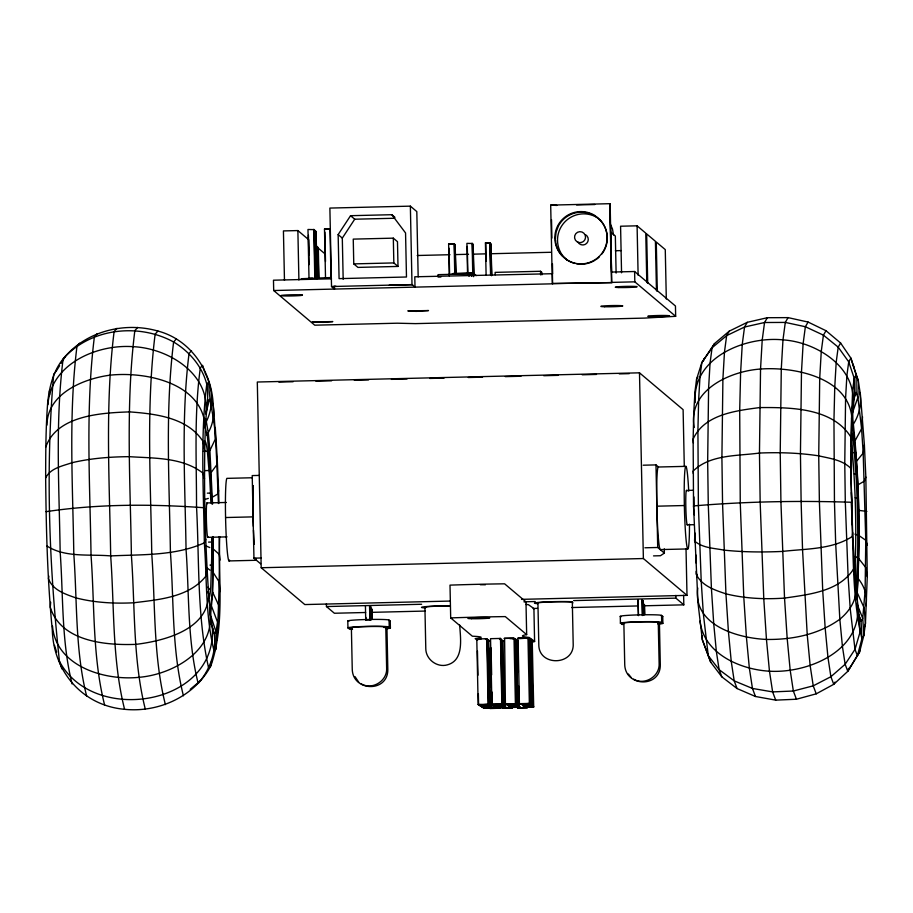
<?xml version="1.0" encoding="UTF-8"?>
<svg xmlns="http://www.w3.org/2000/svg" width="913" height="913" viewBox="0 0 913 913"><rect width="100%" height="100%" fill="white"/><g stroke="black" fill="none" stroke-linecap="round" stroke-linejoin="round"><path stroke-width="1.37" d="M219.713 536.616C218.139 579.47 225.066 624.366 210.926 665.668C194.674 696.516 158.634 712.802 124.579 709.31C82.501 705.578 53.479 671.648 52.303 630.05C47.373 579.504 46.152 528.673 45.65 477.91C45.707 452.62 45.753 427.284 47.738 402.051C49.496 386.633 53.171 371.26 63.111 358.935C85.388 331.293 124.316 321.422 157.915 331.042C190.908 339.773 211.679 371.408 213.186 404.413C216.05 437.361 217.043 470.457 218.435 503.52M851.35 473.402L851.989 423.153L854.385 395.329L854.226 378.279L848.713 361.845L838.202 347.134L823.423 335.162L805.369 326.728L785.294 322.415L764.546 322.517L744.54 327.025L726.645 335.63L712.083 347.75L701.846 362.564L696.619 379.055L694.987 391.403L693.8 411.889L693.138 439.085L693.538 505.928L697.966 602.717L702.325 639.739L710.702 662.176L721.818 676.841L737.076 688.55L755.462 696.493L775.708 700.134L796.433 699.232L816.222 693.834L833.74 684.316L847.789 671.329L859.578 652.019L863.858 635.345L865.456 623.282L867.259 576.696L865.855 477.1L864.383 444.848L860.457 394.918L858.277 380.641L850.882 358.113L840.599 343.014L826.003 330.723L808.096 322.061L788.079 317.621L767.342 317.713L747.279 322.323L729.259 331.145L714.525 343.573L701.846 362.564L700.009 376.453L698.662 399.472L697.92 430.057L698.377 505.209L701.241 581.775L703.364 614.027L708.26 655.648L719.124 669.674L734.2 680.858L752.449 688.436L772.626 691.906L793.351 691.015L813.232 685.834L830.887 676.716L845.141 664.265L855.002 649.36L859.795 632.983L859.213 616.275L855.527 584.902L852.639 532.61L850.733 468.278L850.813 436.939L852.628 390.353L854.226 378.279L856.154 374.969L850.882 358.113L848.713 361.845L846.899 375.471L845.586 398.057L844.765 463.439L845.301 501.785L848.12 576.879L850.197 608.526L855.002 649.36L857.398 655.762L861.929 638.666L863.858 635.345L862.728 618.329L865.125 590.506L865.764 540.256L863.184 453.076L861.587 428.756L857.9 397.372L858.277 380.641L856.154 374.969L856.052 392.453L853.107 401.56M852.365 414.89C859.247 476.05 861.005 538.168 856.622 599.567M689.475 524.188L689.452 530.111A41.359 2.454 88.6 0 1 685.914 537.905A41.359 2.454 88.6 0 1 684.59 474.646A41.359 2.454 88.6 0 1 688.585 488.82L688.699 491.16M191.525 350.66L189.048 353.468C180.957 418.382 185.088 484.187 186.047 549.432C189.311 593.986 187.233 639.853 198.178 683.392C210.024 669.743 216.415 651.996 214.304 633.896C209.91 621.125 210.275 607.316 208.632 594.043C204.969 538.853 203.553 483.479 205.311 428.186C205.642 413.418 209.305 398.947 206.772 384.179C202.035 366.09 189.425 351.539 173.618 341.987C138.377 322.7 90.147 328.178 63.111 358.935C55.145 422.879 59.208 487.713 60.155 551.977C63.362 595.881 61.319 641.063 72.104 683.951M212.558 504.09L209.899 450.497L215.285 439.187C215.217 419.706 208.678 401.252 208.769 381.896L206.772 384.179C200.221 436.745 203.565 490.041 204.341 542.858C206.977 578.956 205.299 616.092 214.167 651.346L216.176 649.075L216.05 631.91L210.561 615.362L212.74 592.377L213.254 536.935M852.32 524.918L851.395 492.541M212.603 536.559C212.147 561.94 214.338 587.938 209.625 612.954M694.245 427.467C687.375 390.399 729.841 371.112 760.54 369.035C795.463 366.41 853.358 378.393 851.989 423.153M212.398 627.882C216.643 706.183 92.795 724.979 59.436 661.274C49.222 566.208 45.388 469.533 53.696 374.216L55.168 372.55M696.163 571.298L696.083 574.026C701.526 585.747 714.559 590.049 725.938 593.838C745.088 598.586 764.9 599.453 784.529 598.106C808.815 594.466 839.412 591.578 853.701 568.788L853.929 560.582M215.297 427.683L217.134 457.002L216.895 464.706L211.28 472.329M52.498 626.078C55.819 666.216 104.596 680.961 139.061 677.309C172.466 674.559 216.027 650.581 209.613 611.744M555.355 238.932L556.074 232.187L558.505 225.842A26.032 25.941 -49.8 0 1 595.493 216.37A26.032 25.941 -49.8 0 1 601.918 253.974M854.716 577.039C856.816 532.199 855.766 487.108 851.441 442.428M857.056 597.775C859.932 537.985 860.069 477.339 851.567 418.04M862.534 416.819L861.587 428.756L855.31 440.34M50.683 602.192L50.249 607.316C61.137 641.634 105.657 645.525 136.083 644.35C164.408 640.846 208.552 629.605 208.632 594.043L207.65 591.578M694.873 532.93L694.576 541.021C702.554 548.097 713.989 548.12 723.929 550.117C743.353 552.182 762.903 552.297 782.395 551.429C805.723 548.667 831.846 549.706 852.228 536.536L852.639 532.61M217.134 457.002L218.595 490.384L218.161 493.773L212.364 497.197M860.114 647.933L859.578 652.019L847.789 671.329L845.141 664.265L842.425 646.495L839.834 619.231L835.703 544.171L834.448 501.488L833.957 420.174L834.756 387.078L836.205 362.164L838.202 347.134L840.599 343.014M864.383 444.848L863.184 453.076L856.679 461.088M211.679 660.59L210.926 665.668L208.666 668.236C196.854 615.522 199.422 560.456 196.523 506.715C196.569 460.472 194.001 413.806 200.346 367.859L202.606 365.303L204.66 371.762M48.846 576.092L48.446 578.671C52.646 590.14 65.234 594.123 75.722 597.832C94.564 602.706 114.091 603.733 133.469 602.797C158.565 599.67 188.82 597.479 205.802 576.251L207.023 568.514M206.863 405.189L207.525 402.61M205.71 413.715C210.823 373.828 167.787 347.887 132.442 346.643C96.424 344.235 50.455 364.241 47.955 404.664M205.745 413.772L209.602 399.335L207.856 401.321M863.972 628.783L865.456 623.282L864.12 607.864L857.467 593.188M865.832 605.787C868.206 594.614 862.968 582.232 854.454 574.825M853.176 399.129L856.052 392.453L857.9 397.372L852.16 413.566M703.227 361.354L704.06 358.752M217.02 640.298C218.686 606.072 219.919 571.207 219.154 536.707M852.16 408.294C859.761 369.126 817.603 342.078 782.977 339.876C745.225 335.995 691.598 357.599 695.25 402.644M865.855 477.1L864.474 481.048L857.775 484.974M45.81 447.039C56.8 415.347 101.446 412.847 129.646 411.889C155.735 413.851 187.644 417.561 203.108 441.527L204.672 451.239M205.745 539.457L204.341 542.858C175.307 556.017 141.914 554.408 110.678 555.914C89.759 554.02 65.371 557.889 47.02 546.054M714.525 343.573L712.083 347.75L710.063 363.009L708.591 388.299L707.666 461.499L708.271 504.433L711.421 588.531L713.749 623.956L716.374 651.631L719.124 669.674L721.818 676.841M697.943 376.795L696.619 379.055L696.665 383.312M729.259 331.145L726.645 335.63L724.477 351.996L722.902 379.112L721.909 457.618L722.56 503.656L725.938 593.838L728.437 631.83L731.256 661.514L734.2 680.858L737.076 688.55M747.279 322.323L744.54 327.025L742.269 344.144L740.614 372.538L739.701 410.257L740.26 502.926L743.798 597.342L746.412 637.114L749.356 668.19L752.449 688.436L755.462 696.493M767.342 317.713L764.546 322.517L762.218 340.013L760.54 369.035L759.468 453.042L760.164 502.298L763.782 598.791L766.452 639.442L769.465 671.203L772.626 691.906L775.708 700.134M788.079 317.621L785.294 322.415L782.977 339.876L781.288 368.829L780.227 452.654L780.923 501.819L784.529 598.106L787.2 638.666L790.202 670.359L793.351 691.015L796.433 699.232M808.096 322.061L805.369 326.728L803.12 343.745L801.477 371.945L800.439 453.613L801.123 501.511L802.55 549.843L807.229 634.832L810.162 665.714L813.232 685.834L816.222 693.834M826.003 330.723L823.423 335.162L821.278 351.345L819.714 378.176L818.733 455.849L819.372 501.397L822.716 590.62L825.181 628.201L827.977 657.565L830.887 676.716L833.74 684.316L835.03 682.102M55.898 371.705L59.607 365.725M61.091 363.34L65.542 356.161M391.825 214.703L405.555 232.963L406.479 277.004L339.077 278.636L338.152 234.584L350.558 215.696L391.825 214.703L394.952 217.34M343.174 279.298L342.307 238.099L354.712 219.211L394.564 218.253M205.151 423.815C214.03 408.271 213.277 388.767 205.071 373.063M45.65 477.91C50.523 468.038 62.541 466.029 71.979 462.72C90.798 458.315 110.131 456.797 129.418 456.671C154.114 458.349 182.44 457.151 202.948 473.128L204.535 478.743M206.646 435.341C212.957 425.778 215.605 412.961 212.17 401.903M851.943 426.28C858.825 416.762 862.317 403.877 859.601 392.316M79.614 343.197L76.989 346.175C68.407 415.05 72.789 484.871 73.805 554.088C77.263 601.37 75.06 650.033 86.678 696.231M97.143 333.69L94.381 336.829C85.365 409.252 89.965 482.657 91.038 555.435C94.678 605.148 92.361 656.31 104.573 704.882M50.694 389.52L49.382 391.004L49.633 394.964M116.955 328.303L114.114 331.533C104.858 405.863 109.583 481.208 110.678 555.914C114.41 606.94 112.037 659.448 124.579 709.31M137.68 327.402L134.839 330.632C125.56 405.121 130.285 480.626 131.392 555.492C135.135 606.631 132.762 659.254 145.315 709.218M157.915 331.042L155.13 334.192C146.057 407.084 150.691 480.957 151.763 554.202C155.427 604.235 153.099 655.728 165.39 704.608M176.277 338.974L173.618 341.987C164.956 411.603 169.373 482.178 170.411 552.137C173.904 599.921 171.678 649.109 183.422 695.797M848.2 669.024L850.186 667.209M190.246 689.304L200.655 680.584M499.719 706.685L494.447 706.548L503.383 705.76L502.013 640.218L500.769 640.435M453.133 273.455L472.968 272.827L476.255 275.6M485.499 639.191L487.177 639.328L488.546 704.882L478.161 704.528L476.791 638.974L486.743 638.735L488.113 704.288L483.445 704.665M477.214 639.568L480.615 639.237M486.743 638.735L485.499 638.952M487.177 639.328L485.933 639.545M486.994 640.116L488.238 639.91L489.608 705.452L480.672 706.274L485.944 706.4M500.027 638.952L500.849 639.066L502.218 704.608L491.913 704.231L490.543 638.678L500.495 638.438L501.865 703.991L497.197 704.368M491.091 690.924L491.422 706.594L481.471 706.833L490.623 706.034L488.74 640.629M500.495 638.438L499.251 638.655M500.849 639.066L499.605 639.271M498.293 705.566L502.972 705.19L501.089 639.785M501.351 640.618L503.017 640.766L504.398 706.308L495.497 707.153L505.448 706.913L504.592 638.278L514.03 638.176L515.4 703.729L505.448 703.969L515.4 703.729M503.017 640.766L501.773 640.983M513.939 638.244L504.079 638.415M513.916 638.986L515.16 638.769L516.53 704.322L506.578 704.562L516.53 704.322M513.197 705.84L507.925 705.715L517.306 704.904L515.936 639.351L514.692 639.568M524.678 703.809L519.406 703.672L518.036 638.119L527.988 637.879L529.357 703.432L520.752 704.254L522.419 704.402L530.704 704.014L529.335 638.472L525.352 638.313M514.418 706.4L509.134 706.263L517.876 705.475L516.507 639.922L515.252 640.139M527.988 637.879L525.762 638.164M529.346 639.26L530.59 639.043L531.959 704.596L527.28 704.973M530.795 639.762L532.678 705.167L528.011 705.544M527.714 705.612L523.035 705.989L533.603 706.342L523.651 706.582L532.987 705.749L531.104 640.344M533.694 706.982L523.742 707.221L533.694 706.982L532.233 640.8L530.989 641.006M478.161 704.528L488.113 704.288M478.355 693.72L478.595 705.121L483.274 704.745M488.546 704.882L479.656 705.692L484.929 705.829M491.913 704.231L501.865 703.991M492.004 692.02L492.267 704.847L496.946 704.471M502.218 704.608L493.02 705.429L503.383 705.76M519.406 703.672L529.357 703.432M518.675 686.074L519.086 706.023L509.762 706.89L519.714 706.651L514.43 706.514M664.287 548.827L664.367 553.107L660.407 555.732L653.525 555.891M46.061 511.679C97.794 503.908 151.193 503.953 203.371 507.685L204.9 508.838M204.295 499.605L208.324 498.395M519.474 638.644L524.051 638.335M531.811 641.577L530.647 641.291M525.226 601.987L525.979 601.861L526.664 634.638L525.911 634.763A72.492 3.789 -1.2 0 0 529.095 637.434L534.596 641.337A27.356 1.427 -1.2 0 1 531.765 642.124M488.797 641.257L490.053 641.04L489.231 640.937M552.331 283.566L612.03 282.596L552.331 283.566L550.687 205.117L609.838 203.69L611.562 272.063L634.603 271.515L675.449 306.003L675.666 316.32L644.258 318.112L415.369 323.624L397.223 323.202L314.745 325.188L273.695 290.528L273.478 280.2L331.476 278.807M333.804 286.317L335.916 286.248M524.587 638.221L518.036 638.119M498.121 705.623L493.454 706L498.715 706.137M527.406 705.041L522.727 705.407L532.987 705.749M418.177 276.879L416.807 211.588L410.359 206.144L329.878 208.073L331.522 286.534L334.523 289.056L334.466 286.477M556.862 205.436L550.687 205.117M576.582 204.957L594.888 204.523M315.156 278.488L314.129 229.631L307.978 229.483L309.005 278.339L312.497 278.26M324.492 229.083L330.323 229.231L324.492 229.083L325.519 277.951L331.02 277.814L329.992 228.958M309.062 255.275L308.731 239.742L297.878 230.567L283.429 230.921L284.468 280.325M646.803 282.551L645.765 233.146L637.091 225.819L620.578 226.219L621.559 272.804M393.32 238.156L353.251 239.115L353.765 263.891L357.93 267.406L398 266.436L397.475 241.671L393.32 238.156L393.834 262.921L398 266.436M449.299 275.897L448.625 243.794L454.457 243.942L455.073 273.261M467.559 274.071L466.908 243.36L472.443 243.509L473.06 272.827M486.104 275.018L485.431 242.904L489.893 242.801L490.897 275.19M454.457 243.942L448.625 243.794M485.431 242.904L490.224 243.086M417.218 255.503L450.006 254.716M455.701 254.579L468.54 254.271M472.808 254.168L485.636 253.86M491.342 253.723L551.212 252.273M615.362 250.733L621.068 250.596M353.765 263.891L393.834 262.921M541.923 274.813L541.877 272.405L540.542 271.275L495.143 272.371L495.2 274.779M471.884 276.228L471.382 273.432L452.118 273.889L452.574 274.277M471.838 273.82L438.046 274.653L438.103 277.061L440.911 276.993M330.632 277.552L301.21 278.716L302.625 278.91M552.445 263.72L552.65 273.706L414.787 276.799L415.004 287.127L412.003 284.594L331.522 286.534M389.212 285.267L412.596 284.708M273.695 290.528L552.616 283.817L552.399 273.489M675.666 316.32L634.82 281.832L611.778 282.391L610.135 203.941M684.294 466.36L683.107 409.652L639.488 372.824L257.306 382.022L261.198 567.738L304.805 604.566L450.269 601.062M278.853 382.079L293.096 381.737M315.887 381.189L331.556 380.812M354.347 380.264L368.59 379.922M391.38 379.363L407.038 378.986M429.829 378.439L444.072 378.096M468.289 377.514L482.532 377.172M505.323 376.624L520.992 376.247M543.771 375.7L558.014 375.357M582.232 374.775L596.474 374.433M619.265 373.885L629.24 373.645M203.473 451.387L207.593 451.284M851.669 452.654L855.801 452.551M204.843 470.617L210.344 470.48L211.827 503.919M643.174 465.208L655.979 464.9L658.478 467.011L685.994 466.349M259.338 475.411L252.216 475.582L253.951 558.163L260.604 563.789M251.965 477.761L227.2 478.355A41.359 2.454 88.6 0 0 225.705 522.944A41.359 2.454 88.6 0 0 229.551 560.068M854.283 473.915L857.033 473.847M207.342 493.168L211.462 493.066M686.496 490.429L693.378 490.27M207.068 502.937L226.333 502.47M855.241 497.722L857.992 497.653M687.729 548.93L660.213 549.592A41.359 2.454 88.6 0 1 656.846 506.19L684.362 505.528M225.568 517.534L253.084 516.872M687.215 524.838L694.097 524.678M207.787 537.346L227.052 536.878M208.575 542.117L212.706 542.014M644.909 547.789L657.714 547.48L664.367 553.107M253.951 558.163L261.061 557.991M228.935 560.936L256.439 560.274A41.359 2.454 88.6 0 1 255.766 558.322M209.979 565.101L212.729 565.033M261.198 567.738L643.38 558.539L686.998 595.367L686.017 548.587M521.574 599.35L686.998 595.367M326.398 603.824L326.455 606.552L421.623 604.258M523.891 601.804L535.258 601.53M573.615 600.606L675.882 598.141L683.814 604.84L683.609 595.287M365.634 612.497L334.386 613.251L326.455 606.552M372.732 612.326L425.287 611.059M533.249 608.469L537.506 608.366M571.595 607.544L638.358 605.935M644.042 605.798L683.814 604.84M365.428 605.855L365.725 620.064L369.856 619.973L369.56 605.753M509.876 638.632L515.16 638.769M525.432 703.889L530.704 704.014M483.867 705.258L478.595 705.121M484.324 705.315L489.608 705.452M485.351 705.897L490.623 706.034M499.114 706.183L504.398 706.308M513.814 705.897L519.086 706.023M486.138 706.457L491.422 706.594M500.164 706.788L505.448 706.913M480.763 639.134L476.791 638.974M513.186 639.191L515.936 639.351M528.559 639.465L531.309 639.625M514.966 640.321L517.717 640.481M501.328 641.211L504.079 641.371M528.912 638.906L530.59 639.043M530.556 640.652L532.233 640.8M499.925 639.499L501.602 639.648M487.576 640.333L489.254 640.481M858.517 510.344L866.871 511.383M530.795 640.093L531.617 640.207M515.685 639.808L516.507 639.922M501.191 640.104L502.013 640.218M487.416 639.796L488.238 639.91M531.959 704.596L522.008 704.836L532.678 705.167M517.306 704.904L507.354 705.144L517.876 705.475M502.972 705.19L492.267 704.847M854.967 534.128L857.569 535.041M633.645 679.192C644.612 685.697 659.825 676.442 659.129 663.683L658.262 622.392M361.16 683.837C372.127 690.342 387.34 681.087 386.644 668.316L385.777 627.026M206.121 545.985L209.762 547.56M855.298 556.405L858.813 558.699L865.695 567.441L867.259 576.696M858.871 535.497L865.764 540.256L867.35 545.346M206.749 567.681L210.013 570.169M600.492 220.227L594.888 215.548A26.192 26.112 -49.8 0 0 561.78 255.56L567.03 259.908A26.192 26.112 -49.8 0 0 600.138 219.885M566.882 259.828L564.508 257.865A26.192 26.112 -49.8 0 1 597.616 217.842M610.968 232.37L615.339 236.056L616.115 273.113M470.252 274.961L469.008 273.911L469.054 276.319M350.558 215.696L354.712 219.211M338.152 234.584L342.307 238.099M315.852 245.54L317.986 247.343L318.637 278.408M325.211 254.042L318.317 248.222L318.934 277.86M572.999 602.865L571.641 601.724L568.833 601.61A20.679 1.084 -1.2 0 0 541.569 602.169A20.679 1.084 -1.2 0 0 537.883 603.664M525.979 601.861L504.604 583.818A133.355 6.984 -1.2 0 0 450.006 585.13L450.691 617.907L472.341 636.19L474.886 636.327A41.907 2.191 -1.2 0 1 477.271 638.347L475.194 638.598L477.111 640.218M534.596 641.337L533.911 608.56L528.399 604.668A72.492 3.789 -1.2 0 1 525.877 604.395M526.664 634.638L505.288 616.595A133.355 6.984 -1.2 0 0 450.691 617.907M365.725 620.064L365.919 617.439M213.402 549.124L219.371 554.476L219.999 560.126M207.822 587.242L209.796 589.296M851.761 502.869L850.733 468.278C842.311 459.821 829.814 458.44 818.733 455.849C799.126 452.848 779.268 452.232 759.468 453.042C737.316 456.089 710.017 454.366 693.047 471.165L693.355 473.721M694.337 514.875L693.538 505.928C745.887 501.511 798.704 500.541 851.213 502.253C853.952 547.595 851.247 594.34 861.929 638.666L861.062 621.205L857.718 612.246M628.395 674.034L631.203 677.537M358.718 682.182L355.009 676.624M210.173 604.863L211.816 606.94L217.511 622.073L216.05 631.91L214.304 633.896L211.154 623.899M213.288 572.656L219.234 581.992L219.839 591.727M204.9 425.994L207.456 436.676L210.344 470.48M212.74 592.377L218.606 605.045L219.109 618.204M610.569 224.609L612.486 228.992L613.513 234.915M856.782 603.367L862.728 618.329L861.062 621.205L857.729 612.303M710.702 662.176L702.325 639.739L702.177 635.562M205.859 418.976L208.335 433.173L209.899 450.497M54.472 645.308L56.617 652.053M59.436 661.274L61.856 668.887M853.29 364.515L853.689 367.197M555.538 240.21C555.971 248.941 561.449 256.758 568.913 261.072A26.032 25.941 -49.8 0 0 575.236 263.48M205.311 428.186C203.645 383.061 146.103 371.306 109.971 375.175C83.186 378.724 47.179 393.651 46.962 425.104M851.43 446.206L850.813 436.939C832.302 407.632 790.532 407.335 759.593 407.586C735.787 410.747 704.288 414.411 693.138 439.085L693.389 443.067M696.859 574.151L697.041 576.925M697.772 588.029C692.499 625.234 737.51 638.119 766.452 639.442C792.142 639.83 818.721 634.569 839.834 619.231C849.992 610.831 858.015 598.608 855.527 584.902M694.987 537.095L695.238 542.562M695.809 554.876L696.185 563.093M218.595 490.384L218.949 503.052M675.825 595.413L675.882 598.141M666.307 299.019L665.269 249.614L656.276 242.025L657.314 291.43M656.458 290.711L655.42 241.306L646.666 233.911L647.705 283.315M662.735 616.412L662.872 623.294M661.548 615.419L661.697 622.301M659.437 623.374L660.304 664.664C660.704 688.197 625.177 687.147 624.732 664.504L623.864 623.214A17.233 0.902 -1.2 0 1 642.273 621.879A17.233 0.902 -1.2 0 1 657.942 622.632M655.979 464.9L657.714 547.48M637.091 225.819L638.119 275.224M644.532 604.634L644.749 614.563M639.488 372.824L643.38 558.539M644.281 604.429L644.498 614.358M643.494 603.733L643.733 615.1M643.3 600.811L643.597 614.997M643.049 600.606L643.482 614.894M642.261 599.898L642.592 615.533M642.01 599.693L642.341 615.328M634.603 271.515L634.82 281.832M638.13 600.001L638.461 615.636L637.879 599.795M620.281 616.412L620.429 623.294M609.838 203.69L611.482 282.14M572.325 602.295L573.181 643.585C574.608 665.851 538.396 666.707 538.796 644.407L537.928 603.116A17.233 0.902 -1.2 0 1 556.337 601.781A17.233 0.902 -1.2 0 1 572.006 602.534M551.52 219.679L551.909 238.065M540.542 271.275L540.622 274.893M517.751 641.907L518.379 671.831M491.867 274.642L490.874 243.623L491.548 275.737M489.893 242.801L490.566 274.904M485.796 243.189L486.173 261.335M491.068 647.853L491.639 674.924M490.201 648.173L491 686.644M474.052 273.672L473.094 244.056L473.619 276.685M472.112 243.235L472.763 273.946M471.382 273.432L471.428 275.84M477.453 650.969L477.967 675.198M467.296 246.43L467.855 272.953M456.078 274.105L455.108 244.49L455.724 273.809M454.126 243.657L454.742 272.976M459.696 625.04C460.38 638.004 464.409 660.247 447.324 664.869C437.03 667.848 425.812 659.323 425.789 648.641L424.922 607.35M449.048 248.256L449.595 274.79M410.359 206.144L412.003 284.594M390.25 621.057L390.387 627.939M389.075 620.064L389.212 626.946M386.952 628.018L387.82 669.309C388.219 692.841 352.692 691.792 352.247 669.149L351.379 627.859M372.048 609.279L372.264 619.208M371.796 609.074L372.013 619.003M371.043 609.793L371.249 619.744M370.849 606.871L371.112 619.642M370.598 606.666L370.998 619.539M369.799 605.97L370.107 620.178M347.796 621.057L347.944 627.939M324.88 232.164L325.496 261.472M317.256 277.518L316.024 231.229L317.028 278.693M316.206 278.009L314.905 230.281L315.898 277.746M313.798 229.346L314.814 278.203M308.434 235.349L309.051 264.667M297.878 230.567L298.905 279.971M857.33 603.904C863.264 650.467 808.176 673.543 769.465 671.203C740.123 669.537 703.786 653.708 700.02 621.091M693.948 496.923L694.085 506.544M425.778 607.567A17.233 0.902 -1.2 0 1 430.822 606.494A17.233 0.902 -1.2 0 1 449.812 605.97M424.876 607.898A20.679 1.084 -1.2 0 1 426.2 606.586A20.679 1.084 -1.2 0 1 450.132 605.775M389.223 620.794A20.679 1.084 -1.2 0 1 389.862 621.342M386.096 627.802A17.233 0.902 -1.2 0 1 386.633 628.258M386.359 628.726A20.679 1.084 -1.2 0 0 386.998 627.471A20.679 1.084 -1.2 0 0 367.334 626.386A20.679 1.084 -1.2 0 0 351.334 628.406M352.509 629.388A20.679 1.084 -1.2 0 1 351.254 628.338M348.823 621.319A20.679 1.084 -1.2 0 1 367.186 619.505A20.679 1.084 -1.2 0 1 388.687 620.361M352.235 628.076A17.233 0.902 -1.2 0 1 369.788 626.523A17.233 0.902 -1.2 0 1 383.996 627.528M621.308 616.674A20.679 1.084 -1.2 0 1 639.671 614.86A20.679 1.084 -1.2 0 1 661.172 615.716M623.819 623.762A20.679 1.084 -1.2 0 1 627.745 622.255A20.679 1.084 -1.2 0 1 655.214 621.719A20.679 1.084 -1.2 0 1 657.668 623.1M661.708 616.149A20.679 1.084 -1.2 0 1 662.347 616.697M658.581 623.157A17.233 0.902 -1.2 0 1 657.657 623.864M659.483 622.826A20.679 1.084 -1.2 0 1 658.844 624.081M622.632 624.538A20.679 1.084 -1.2 0 1 623.739 623.693M480.329 584.742A10.945 0.571 -1.2 0 1 485.396 584.765M533.911 608.56A27.356 1.427 -1.2 0 1 533.409 608.948M855.298 588.303A76.726 4.542 88.6 0 0 856.326 582.882L857.604 557.934A79.191 4.691 88.6 0 0 856.314 480.158L854.089 448.123A76.726 4.542 88.6 0 0 851.521 432.853M210.869 502.903A79.191 4.691 88.6 0 0 209.728 478.891L207.342 450.874A76.726 4.542 88.6 0 0 204.044 442.794M211.69 538.191A79.191 4.691 88.6 0 1 211.713 557.261L210.777 586.625A76.726 4.542 88.6 0 1 208.769 598.026M254.248 544.319A41.359 2.454 88.6 0 1 253.494 530.248M253.346 526.31A41.359 2.454 88.6 0 1 253.335 485.568M208.05 536.981A17.233 1.016 88.6 0 1 206.384 519.257A17.233 1.016 88.6 0 1 207.354 503.748M656.846 506.19A41.359 2.454 88.6 0 1 658.478 467.011M687.478 524.484A17.233 1.016 88.6 0 1 685.823 506.761A17.233 1.016 88.6 0 1 686.781 491.24M599.202 257.01A26.032 25.941 -49.8 0 1 596.018 259.589M594.877 260.331A26.032 25.941 -49.8 0 1 576.56 263.766M585.564 234.709A5.512 5.501 -49.8 0 1 586.637 243.383A5.512 5.501 -49.8 0 1 577.986 242.196M301.712 295.116L301.473 295.447A11.024 0.582 -1.2 0 1 284.822 295.949A11.024 0.582 -1.2 0 1 284.936 295.059A11.024 0.582 -1.2 0 1 301.552 294.876L302.443 294.99L301.712 295.116M312.36 321.935L323.111 322.357L332.8 321.581L312.36 321.935M408.077 310.911L416.134 311.379L428.517 310.557L408.077 310.911M482.429 707.347L492.29 707.176L482.429 707.347M483.365 707.952L493.225 707.78L483.365 707.952M489.927 708.431L499.788 708.26L489.927 708.431M496.318 707.689L506.179 707.518L496.318 707.689M502.458 708.191L512.319 708.02L502.458 708.191M510.424 707.415L520.284 707.255L510.424 707.415M517.477 707.906L527.349 707.735L517.477 707.906M471.576 618.706A10.945 0.571 -1.2 0 0 489.551 618.01A10.945 0.571 -1.2 0 0 475.365 617.656A10.945 0.571 -1.2 0 0 471.576 618.706M651.323 316.663A11.024 0.582 -1.2 0 0 669.366 315.966A11.024 0.582 -1.2 0 0 654.918 315.613A11.024 0.582 -1.2 0 0 651.323 316.663M618.854 287.538A11.024 0.582 -1.2 0 0 636.966 286.842A11.024 0.582 -1.2 0 0 622.666 286.477A11.024 0.582 -1.2 0 0 618.854 287.538M604.691 306.745A11.024 0.582 -1.2 0 0 622.643 306.026A11.024 0.582 -1.2 0 0 608.047 305.684A11.024 0.582 -1.2 0 0 604.691 306.745M581.433 242.493A5.512 5.501 -49.8 0 0 583.966 233.294A5.512 5.501 -49.8 0 0 574.745 235.714A5.512 5.501 -49.8 0 0 581.433 242.493"/></g></svg>
